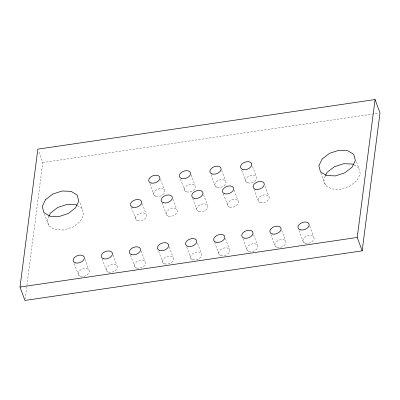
<?xml version="1.0" encoding="UTF-8"?>
<svg xmlns="http://www.w3.org/2000/svg" width="400" height="400" viewBox="0 0 400 400"><rect width="100%" height="100%" fill="white"/><g stroke="black" fill="none" stroke-linecap="round" stroke-linejoin="round"><path stroke-width="0.3" stroke-dasharray="2 1.5" d="M25.09 299.22L42.77 162.55L38.485 150.905M48.935 216.24L47.17 219.88L48.79 225.925L54.87 229.63L63.78 230L73.135 226.94L80.43 221.27L83.705 214.505L82.085 208.465L79.515 201.475M325.285 176.065L323.77 179.19L325.39 185.23L331.47 188.935L340.38 189.305L349.735 186.245L357.03 180.575L360.305 173.815L358.685 167.77L355.9 160.2M42.77 162.55L378.765 113.12M354.125 164.995L358.685 167.77M77.525 205.685L82.085 208.465M320.89 173L325.39 185.23M309.77 226.24L313.625 236.725M299.095 230.45L303.38 242.1M281.665 230.375L285.525 240.86M265.09 186.255L268.73 196.16M252.56 166.49L256.2 176.395M270.99 234.585L275.28 246.235M253.985 189.3L258.485 201.53M241.67 170.115L245.955 181.765M253.565 234.51L257.42 244.995M234.225 190.185L238.085 200.665M221.695 170.415L225.555 180.9M242.89 238.72L247.175 250.365M223.34 193.81L227.84 206.04M211.025 174.625L215.31 186.275M225.46 238.645L229.32 249.13M203.58 194.69L207.435 205.175M191.16 174.91L195.02 185.395M214.575 242.27L219.075 254.5M192.69 198.315L197.19 210.55M180.485 179.115L184.775 190.765M197.57 243.36L201.215 253.265M172.93 199.2L176.79 209.685M186.685 246.99L190.97 258.635M160.515 179.42L164.37 189.905M162.045 202.825L166.545 215.055M149.84 183.625L154.125 195.275M169.255 246.915L173.115 257.4M142.285 203.71L146.14 214.195M158.58 251.12L162.87 262.77M131.395 207.335L135.895 219.565M141.155 251.05L145.01 261.535M130.48 255.255L134.765 266.905M113.05 255.185L116.91 265.665M102.165 258.81L106.665 271.04M84.95 259.32L88.805 269.8M74.275 263.525L78.56 275.175M44.29 213.695L48.79 225.925M137.77 220.705A5.855 3.71 -20.2 0 0 146.64 216.05A5.855 3.71 -20.2 0 0 138.65 213.88A5.855 3.71 -20.2 0 0 137.77 220.705M168.415 216.195A5.855 3.71 -20.2 0 0 177.285 211.545A5.855 3.71 -20.2 0 0 169.3 209.37A5.855 3.71 -20.2 0 0 168.415 216.195M199.06 211.685A5.855 3.71 -20.2 0 0 207.935 207.035A5.855 3.71 -20.2 0 0 199.945 204.865A5.855 3.71 -20.2 0 0 199.06 211.685M229.71 207.18A5.855 3.71 -20.2 0 0 238.58 202.525A5.855 3.71 -20.2 0 0 230.59 200.355A5.855 3.71 -20.2 0 0 229.71 207.18M260.355 202.67A5.855 3.71 -20.2 0 0 269.23 198.015A5.855 3.71 -20.2 0 0 261.24 195.845A5.855 3.71 -20.2 0 0 260.355 202.67M155.995 196.415A5.855 3.71 -20.2 0 0 164.87 191.76A5.855 3.71 -20.2 0 0 156.88 189.59A5.855 3.71 -20.2 0 0 155.995 196.415M186.645 191.905A5.855 3.71 -20.2 0 0 195.515 187.255A5.855 3.71 -20.2 0 0 187.525 185.08A5.855 3.71 -20.2 0 0 186.645 191.905M217.18 187.415A5.855 3.71 -20.2 0 0 226.05 182.76A5.855 3.71 -20.2 0 0 218.065 180.59A5.855 3.71 -20.2 0 0 217.18 187.415M247.825 182.905A5.855 3.71 -20.2 0 0 256.7 178.25A5.855 3.71 -20.2 0 0 248.71 176.08A5.855 3.71 -20.2 0 0 247.825 182.905M80.43 276.315A5.855 3.71 -20.2 0 0 89.305 271.66A5.855 3.71 -20.2 0 0 81.315 269.49A5.855 3.71 -20.2 0 0 80.43 276.315M108.535 272.18A5.855 3.71 -20.2 0 0 117.405 267.525A5.855 3.71 -20.2 0 0 109.415 265.355A5.855 3.71 -20.2 0 0 108.535 272.18M136.635 268.045A5.855 3.71 -20.2 0 0 145.51 263.39A5.855 3.71 -20.2 0 0 137.52 261.22A5.855 3.71 -20.2 0 0 136.635 268.045M164.74 263.91A5.855 3.71 -20.2 0 0 173.61 259.26A5.855 3.71 -20.2 0 0 165.62 257.085A5.855 3.71 -20.2 0 0 164.74 263.91M192.84 259.775A5.855 3.71 -20.2 0 0 201.715 255.125A5.855 3.71 -20.2 0 0 193.725 252.95A5.855 3.71 -20.2 0 0 192.84 259.775M220.945 255.64A5.855 3.71 -20.2 0 0 229.815 250.99A5.855 3.71 -20.2 0 0 221.825 248.815A5.855 3.71 -20.2 0 0 220.945 255.64M249.045 251.505A5.855 3.71 -20.2 0 0 257.92 246.855A5.855 3.71 -20.2 0 0 249.93 244.68A5.855 3.71 -20.2 0 0 249.045 251.505M277.15 247.375A5.855 3.71 -20.2 0 0 286.02 242.72A5.855 3.71 -20.2 0 0 278.03 240.55A5.855 3.71 -20.2 0 0 277.15 247.375M305.25 243.24A5.855 3.71 -20.2 0 0 314.125 238.585A5.855 3.71 -20.2 0 0 306.135 236.415A5.855 3.71 -20.2 0 0 305.25 243.24"/><path stroke-width="0.6" d="M20 287.06L37.84 149.155L375.07 99.545L380 112.94L362.16 250.845L24.93 300.455L20 287.06L357.23 237.45L375.07 99.545M48.935 216.24L50.45 213.12L57.74 207.45L67.095 204.39L76.005 204.76L77.02 205.38M325.535 175.545L327.05 172.425L334.34 166.755L343.695 163.695L352.605 164.065L353.62 164.685M357.23 237.45L362.16 250.845M45.52 199.725L42.245 206.485L43.86 212.53L49.94 216.23L58.855 216.605L68.21 213.545L75.5 207.875L78.775 201.11L77.16 195.07L71.08 191.365L62.165 190.995L52.81 194.05L45.52 199.725M322.12 159.03L318.845 165.79L320.46 171.835L326.54 175.54L335.455 175.91L344.81 172.85L352.1 167.18L355.375 160.42L353.76 154.375L347.68 150.67L338.765 150.3L329.41 153.36L322.12 159.03M132.84 207.31A5.855 3.71 -20.2 0 0 141.71 202.655A5.855 3.71 -20.2 0 0 133.72 200.485A5.855 3.71 -20.2 0 0 132.84 207.31M163.485 202.8A5.855 3.71 -20.2 0 0 172.36 198.145A5.855 3.71 -20.2 0 0 164.37 195.975A5.855 3.71 -20.2 0 0 163.485 202.8M194.135 198.29A5.855 3.71 -20.2 0 0 203.005 193.64A5.855 3.71 -20.2 0 0 195.015 191.465A5.855 3.71 -20.2 0 0 194.135 198.29M224.78 193.78A5.855 3.71 -20.2 0 0 233.655 189.13A5.855 3.71 -20.2 0 0 225.665 186.96A5.855 3.71 -20.2 0 0 224.78 193.78M255.43 189.275A5.855 3.71 -20.2 0 0 264.3 184.62A5.855 3.71 -20.2 0 0 256.31 182.45A5.855 3.71 -20.2 0 0 255.43 189.275M151.065 183.02A5.855 3.71 -20.2 0 0 159.94 178.365A5.855 3.71 -20.2 0 0 151.95 176.195A5.855 3.71 -20.2 0 0 151.065 183.02M181.715 178.51A5.855 3.71 -20.2 0 0 190.585 173.855A5.855 3.71 -20.2 0 0 182.6 171.685A5.855 3.71 -20.2 0 0 181.715 178.51M212.25 174.015A5.855 3.71 -20.2 0 0 221.125 169.365A5.855 3.71 -20.2 0 0 213.135 167.195A5.855 3.71 -20.2 0 0 212.25 174.015M242.9 169.51A5.855 3.71 -20.2 0 0 251.77 164.855A5.855 3.71 -20.2 0 0 243.78 162.685A5.855 3.71 -20.2 0 0 242.9 169.51M75.5 262.915A5.855 3.71 -20.2 0 0 84.375 258.265A5.855 3.71 -20.2 0 0 76.385 256.095A5.855 3.71 -20.2 0 0 75.5 262.915M103.605 258.785A5.855 3.71 -20.2 0 0 112.475 254.13A5.855 3.71 -20.2 0 0 104.49 251.96A5.855 3.71 -20.2 0 0 103.605 258.785M131.705 254.65A5.855 3.71 -20.2 0 0 140.58 249.995A5.855 3.71 -20.2 0 0 132.59 247.825A5.855 3.71 -20.2 0 0 131.705 254.65M159.81 250.515A5.855 3.71 -20.2 0 0 168.68 245.86A5.855 3.71 -20.2 0 0 160.695 243.69A5.855 3.71 -20.2 0 0 159.81 250.515M187.91 246.38A5.855 3.71 -20.2 0 0 196.785 241.725A5.855 3.71 -20.2 0 0 188.795 239.555A5.855 3.71 -20.2 0 0 187.91 246.38M216.015 242.245A5.855 3.71 -20.2 0 0 224.885 237.595A5.855 3.71 -20.2 0 0 216.9 235.42A5.855 3.71 -20.2 0 0 216.015 242.245M244.115 238.11A5.855 3.71 -20.2 0 0 252.99 233.46A5.855 3.71 -20.2 0 0 245 231.285A5.855 3.71 -20.2 0 0 244.115 238.11M272.22 233.975A5.855 3.71 -20.2 0 0 281.09 229.325A5.855 3.71 -20.2 0 0 273.105 227.15A5.855 3.71 -20.2 0 0 272.22 233.975M300.325 229.84A5.855 3.71 -20.2 0 0 309.195 225.19A5.855 3.71 -20.2 0 0 301.205 223.015A5.855 3.71 -20.2 0 0 300.325 229.84"/></g></svg>
